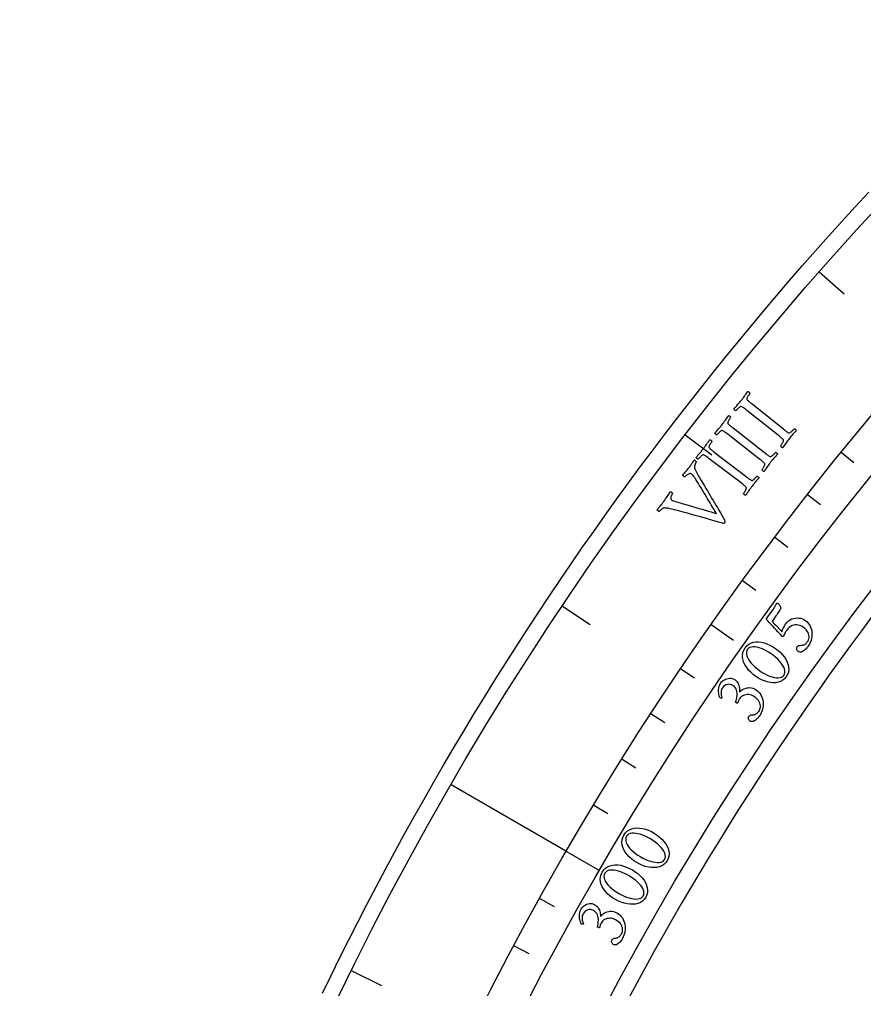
# Model space of a CAD drawing. Header units: millimetres. Extents: x -60 to 60, y -60 to 77.
# Drawn here: x -59.69 to -44.04, y 26.05 to 44.04 of the extents above; entities that cross this region are included whole.
import ezdxf

# ---------------------------------------------------------------- set-up
doc = ezdxf.new("R2010")
doc.units = ezdxf.units.MM
for name, color, linetype in [('CUT_INNER', 6, 'Continuous'), ('CUT_OUTER', 1, 'Continuous'), ('ENGRAVE', 7, 'Continuous'), ('ENGRAVE_FINE', 8, 'Continuous'), ('TEXT', 5, 'Continuous')]:
    doc.layers.add(name, color=color, linetype=linetype)

msp = doc.modelspace()

# ---------------------------------------------------------------- linework, layer by layer
at = {"layer": 'CUT_INNER'}
msp.add_lwpolyline([(-43.8946, 32.9738), (-44.0961, 32.7039), (-44.2959, 32.4327), (-44.4941, 32.1603), (-44.6906, 31.8867), (-44.8854, 31.6119), (-45.0785, 31.3359), (-45.27, 31.0587), (-45.4597, 30.7803), (-45.6477, 30.5008), (-45.834, 30.2201), (-46.0185, 29.9383), (-46.2014, 29.6554), (-46.3825, 29.3714), (-46.5618, 29.0862), (-46.7394, 28.8), (-46.9152, 28.5126), (-47.0893, 28.2242), (-47.2616, 27.9348), (-47.4321, 27.6443), (-47.6008, 27.3527), (-47.7678, 27.0601), (-47.9329, 26.7665), (-48.0962, 26.4719), (-48.2578, 26.1763), (-48.4175, 25.8797)], dxfattribs=at)
at = {"layer": 'CUT_OUTER'}
msp.add_lwpolyline([(-54.0809, 25.9856), (-53.9205, 26.317), (-53.758, 26.6473), (-53.5935, 26.9767), (-53.4269, 27.305), (-53.2584, 27.6323), (-53.0878, 27.9586), (-52.9153, 28.2838), (-52.7407, 28.608), (-52.5642, 28.931), (-52.3857, 29.253), (-52.2052, 29.5739), (-52.0228, 29.8937), (-51.8384, 30.2123), (-51.652, 30.5298), (-51.4637, 30.8462), (-51.2735, 31.1614), (-51.0813, 31.4754), (-50.8872, 31.7882), (-50.6912, 32.0999), (-50.4933, 32.4103), (-50.2935, 32.7195), (-50.0918, 33.0275), (-49.8882, 33.3342), (-49.6827, 33.6397), (-49.4754, 33.9439), (-49.2662, 34.2468), (-49.0551, 34.5485), (-48.8422, 34.8488), (-48.6274, 35.1479), (-48.4109, 35.4456), (-48.1925, 35.742), (-47.9722, 36.037), (-47.7502, 36.3307), (-47.5264, 36.623), (-47.3008, 36.9139), (-47.0734, 37.2034), (-46.8442, 37.4916), (-46.6133, 37.7783), (-46.3806, 38.0636), (-46.1462, 38.3475), (-45.91, 38.6299), (-45.6721, 38.9109), (-45.4325, 39.1904), (-45.1912, 39.4684), (-44.9482, 39.7449), (-44.7035, 40.02), (-44.4571, 40.2935), (-44.209, 40.5656), (-43.9593, 40.8361)], dxfattribs=at)
at = {"layer": 'ENGRAVE'}
for points in [[(-46.8765, 32.8233), (-46.4629, 32.5337)], [(-49.5588, 28.6128), (-51.6965, 29.847)], [(-49.5588, 28.6128), (-48.9467, 28.2594)]]:
    msp.add_lwpolyline(points, dxfattribs=at)
for radius in [59.694, 57.2256, 57.2256, 56.5187, 55.206]:
    msp.add_circle((0, 0), radius, dxfattribs=at)
at = {"layer": 'ENGRAVE_FINE'}
for points in [[(-44.8803, 39.359), (-44.4164, 38.9521)], [(-47.3584, 36.3394), (-46.8689, 35.9637)], [(-44.4726, 36.0132), (-44.2372, 35.8226)], [(-45.0944, 35.2316), (-44.8557, 35.0451)], [(-45.7024, 34.4392), (-45.4605, 34.2569)], [(-46.2965, 33.6364), (-46.0514, 33.4583)], [(-49.6337, 33.1642), (-49.1206, 32.8214)], [(-47.4422, 32.0001), (-47.191, 31.8307)], [(-47.9934, 31.1673), (-47.7394, 31.0023)], [(-48.5301, 30.3249), (-48.2732, 30.1644)], [(-49.0519, 29.4734), (-48.7922, 29.3173)], [(-50.0506, 27.7435), (-49.7857, 27.5967)], [(-50.5272, 26.8658), (-50.2597, 26.7236)], [(-53.5379, 26.402), (-52.9845, 26.129)]]:
    msp.add_lwpolyline(points, dxfattribs=at)
at = {"layer": 'TEXT'}
for points in [[(-46.3232, 36.9743), (-46.3071, 36.9947), (-46.2915, 37.015), (-46.2764, 37.0352), (-46.2617, 37.0554), (-46.247, 37.0758), (-46.2319, 37.0965), (-46.2163, 37.1176), (-46.2003, 37.139), (-46.1951, 37.1388), (-46.1895, 37.1369), (-46.1834, 37.1334), (-46.177, 37.1283), (-46.171, 37.1226), (-46.1665, 37.1173), (-46.1633, 37.1124), (-46.1615, 37.1078), (-46.1655, 37.1027), (-46.1706, 37.0955), (-46.1769, 37.0864), (-46.1843, 37.0753), (-46.192, 37.0633), (-46.1991, 37.0515), (-46.2057, 37.0397), (-46.2118, 37.0282), (-46.2165, 37.0175), (-46.219, 37.0086), (-46.2193, 37.0013), (-46.2173, 36.9957), (-46.2114, 36.9879), (-46.2041, 36.9796), (-46.1953, 36.971), (-46.1852, 36.9619), (-46.1741, 36.9525), (-46.1624, 36.9428), (-46.1501, 36.9328), (-46.1372, 36.9224), (-46.1351, 36.9207), (-46.1331, 36.919), (-46.131, 36.9174), (-46.1289, 36.9157), (-46.1268, 36.914), (-46.1247, 36.9124), (-46.1226, 36.9107), (-46.1206, 36.909), (-45.5421, 36.4461), (-45.54, 36.4444), (-45.5379, 36.4428), (-45.5358, 36.4411), (-45.5338, 36.4394), (-45.5317, 36.4378), (-45.5296, 36.4361), (-45.5275, 36.4344), (-45.5254, 36.4328), (-45.5125, 36.4225), (-45.5002, 36.4128), (-45.4883, 36.4037), (-45.477, 36.3952), (-45.4663, 36.3875), (-45.4562, 36.381), (-45.4467, 36.3758), (-45.4378, 36.3717), (-45.4325, 36.3714), (-45.4257, 36.3733), (-45.4174, 36.3775), (-45.4076, 36.3838), (-45.3972, 36.3916), (-45.3869, 36.4), (-45.3768, 36.4092), (-45.3668, 36.4191), (-45.3577, 36.4285), (-45.3503, 36.4364), (-45.3445, 36.4428), (-45.3404, 36.4477), (-45.3356, 36.4469), (-45.3301, 36.4449), (-45.3239, 36.4415), (-45.3171, 36.437), (-45.3107, 36.4318), (-45.306, 36.4266), (-45.303, 36.4216), (-45.3016, 36.4165), (-45.3193, 36.3972), (-45.3367, 36.3782), (-45.3536, 36.3595), (-45.37, 36.3412), (-45.3862, 36.3228), (-45.4023, 36.304), (-45.4184, 36.2847), (-45.4344, 36.2649), (-45.4498, 36.2454), (-45.465, 36.2255), (-45.4801, 36.2052), (-45.4951, 36.1845), (-45.51, 36.1635), (-45.525, 36.1422), (-45.54, 36.1207), (-45.555, 36.099), (-45.5602, 36.0992), (-45.5659, 36.1011), (-45.5719, 36.1045), (-45.5784, 36.1096), (-45.5844, 36.1152), (-45.589, 36.1205), (-45.5922, 36.1254), (-45.594, 36.1299), (-45.5902, 36.135), (-45.5852, 36.1421), (-45.5791, 36.1511), (-45.572, 36.162), (-45.5645, 36.174), (-45.5577, 36.186), (-45.5516, 36.1981), (-45.5461, 36.2103), (-45.5419, 36.2215), (-45.5397, 36.2304), (-45.5396, 36.2372), (-45.5415, 36.2417), (-45.5485, 36.2513), (-45.5572, 36.2613), (-45.5676, 36.2716), (-45.5796, 36.2823), (-45.5929, 36.2933), (-45.6067, 36.3046), (-45.6211, 36.3163), (-45.6361, 36.3283), (-46.2158, 36.7898), (-46.2309, 36.8017), (-46.2456, 36.8133), (-46.26, 36.8243), (-46.274, 36.835), (-46.2874, 36.8446), (-46.3001, 36.8526), (-46.3119, 36.8589), (-46.3228, 36.8635), (-46.3283, 36.8647), (-46.335, 36.8632), (-46.3432, 36.8588), (-46.3527, 36.8516), (-46.3629, 36.8428), (-46.373, 36.8336), (-46.3831, 36.8238), (-46.3931, 36.8136), (-46.4023, 36.804), (-46.4098, 36.7958), (-46.4156, 36.7893), (-46.4198, 36.7843), (-46.4246, 36.785), (-46.4301, 36.787), (-46.4363, 36.7902), (-46.4432, 36.7948), (-46.4496, 36.7999), (-46.4544, 36.805), (-46.4574, 36.8101), (-46.4588, 36.8152), (-46.4414, 36.8357), (-46.4239, 36.8559), (-46.4066, 36.8759), (-46.3892, 36.8956), (-46.3721, 36.9153), (-46.3554, 36.9349), (-46.3391, 36.9546), (-46.3232, 36.9743)], [(-46.6761, 36.5277), (-46.6603, 36.5482), (-46.6449, 36.5687), (-46.6299, 36.5891), (-46.6154, 36.6094), (-46.601, 36.6299), (-46.586, 36.6508), (-46.5707, 36.672), (-46.5549, 36.6936), (-46.5496, 36.6934), (-46.544, 36.6916), (-46.5379, 36.6882), (-46.5314, 36.6831), (-46.5254, 36.6775), (-46.5208, 36.6722), (-46.5176, 36.6673), (-46.5158, 36.6628), (-46.5197, 36.6576), (-46.5248, 36.6504), (-46.5309, 36.6412), (-46.5382, 36.63), (-46.5458, 36.618), (-46.5528, 36.606), (-46.5594, 36.5943), (-46.5653, 36.5826), (-46.5699, 36.572), (-46.5723, 36.563), (-46.5725, 36.5557), (-46.5705, 36.5501), (-46.5645, 36.5423), (-46.5571, 36.5342), (-46.5483, 36.5256), (-46.5381, 36.5167), (-46.5269, 36.5074), (-46.5151, 36.4978), (-46.5027, 36.4878), (-46.4897, 36.4776), (-46.4876, 36.4759), (-46.4855, 36.4743), (-46.4834, 36.4726), (-46.4813, 36.471), (-46.4792, 36.4693), (-46.4771, 36.4677), (-46.475, 36.466), (-46.4729, 36.4644), (-45.89, 36.007), (-45.8879, 36.0054), (-45.8858, 36.0037), (-45.8837, 36.0021), (-45.8816, 36.0005), (-45.8795, 35.9988), (-45.8774, 35.9972), (-45.8753, 35.9955), (-45.8732, 35.9939), (-45.8602, 35.9837), (-45.8478, 35.9742), (-45.8358, 35.9652), (-45.8245, 35.9567), (-45.8137, 35.9492), (-45.8035, 35.9428), (-45.7939, 35.9376), (-45.785, 35.9336), (-45.7797, 35.9334), (-45.7729, 35.9354), (-45.7647, 35.9396), (-45.7549, 35.946), (-45.7446, 35.9539), (-45.7344, 35.9625), (-45.7244, 35.9717), (-45.7145, 35.9817), (-45.7055, 35.9912), (-45.6981, 35.9992), (-45.6924, 36.0057), (-45.6883, 36.0106), (-45.6835, 36.0098), (-45.678, 36.0078), (-45.6718, 36.0046), (-45.6649, 36), (-45.6585, 35.9949), (-45.6538, 35.9898), (-45.6507, 35.9848), (-45.6492, 35.9798), (-45.6668, 35.9603), (-45.684, 35.9411), (-45.7007, 35.9223), (-45.7169, 35.9038), (-45.733, 35.8853), (-45.7489, 35.8663), (-45.7648, 35.8468), (-45.7806, 35.8269), (-45.7958, 35.8072), (-45.8108, 35.7871), (-45.8258, 35.7667), (-45.8405, 35.7459), (-45.8552, 35.7247), (-45.87, 35.7033), (-45.8848, 35.6817), (-45.8996, 35.6598), (-45.9048, 35.66), (-45.9105, 35.6618), (-45.9166, 35.6652), (-45.9231, 35.6702), (-45.9291, 35.6758), (-45.9338, 35.681), (-45.937, 35.6859), (-45.9389, 35.6903), (-45.9351, 35.6955), (-45.9302, 35.7026), (-45.9242, 35.7117), (-45.9172, 35.7227), (-45.9098, 35.7347), (-45.9032, 35.7468), (-45.8971, 35.759), (-45.8917, 35.7712), (-45.8876, 35.7824), (-45.8856, 35.7914), (-45.8855, 35.7981), (-45.8875, 35.8027), (-45.8946, 35.8122), (-45.9033, 35.8221), (-45.9138, 35.8323), (-45.926, 35.8428), (-45.9393, 35.8537), (-45.9533, 35.865), (-45.9678, 35.8765), (-45.9829, 35.8884), (-46.567, 36.3442), (-46.5822, 36.356), (-46.597, 36.3674), (-46.6115, 36.3784), (-46.6256, 36.3889), (-46.6392, 36.3984), (-46.6519, 36.4062), (-46.6637, 36.4124), (-46.6747, 36.4169), (-46.6802, 36.4181), (-46.6869, 36.4165), (-46.6951, 36.412), (-46.7045, 36.4048), (-46.7146, 36.3959), (-46.7246, 36.3865), (-46.7346, 36.3767), (-46.7445, 36.3664), (-46.7536, 36.3566), (-46.761, 36.3484), (-46.7668, 36.3418), (-46.771, 36.3367), (-46.7758, 36.3374), (-46.7813, 36.3394), (-46.7875, 36.3426), (-46.7945, 36.347), (-46.8009, 36.3521), (-46.8057, 36.3572), (-46.8088, 36.3622), (-46.8102, 36.3673), (-46.793, 36.3879), (-46.7758, 36.4083), (-46.7586, 36.4285), (-46.7415, 36.4484), (-46.7245, 36.4682), (-46.708, 36.488), (-46.6919, 36.5078), (-46.6761, 36.5277)], [(-47.0248, 36.0777), (-47.0091, 36.0984), (-46.9939, 36.119), (-46.9792, 36.1396), (-46.9649, 36.16), (-46.9506, 36.1807), (-46.9359, 36.2017), (-46.9207, 36.223), (-46.9051, 36.2448), (-46.8999, 36.2447), (-46.8942, 36.2429), (-46.8881, 36.2395), (-46.8816, 36.2346), (-46.8755, 36.229), (-46.8709, 36.2237), (-46.8676, 36.2189), (-46.8658, 36.2144), (-46.8696, 36.2091), (-46.8746, 36.2018), (-46.8807, 36.1926), (-46.8879, 36.1814), (-46.8953, 36.1693), (-46.9023, 36.1573), (-46.9087, 36.1454), (-46.9145, 36.1337), (-46.919, 36.123), (-46.9213, 36.114), (-46.9214, 36.1067), (-46.9194, 36.1012), (-46.9133, 36.0934), (-46.9058, 36.0853), (-46.8969, 36.0769), (-46.8866, 36.068), (-46.8753, 36.0588), (-46.8634, 36.0493), (-46.851, 36.0395), (-46.8379, 36.0294), (-46.8358, 36.0278), (-46.8337, 36.0261), (-46.8315, 36.0245), (-46.8294, 36.0229), (-46.8273, 36.0213), (-46.8252, 36.0196), (-46.8231, 36.018), (-46.821, 36.0164), (-46.2337, 35.5646), (-46.2316, 35.563), (-46.2295, 35.5614), (-46.2274, 35.5598), (-46.2253, 35.5581), (-46.2232, 35.5565), (-46.221, 35.5549), (-46.2189, 35.5533), (-46.2168, 35.5516), (-46.2037, 35.5416), (-46.1912, 35.5322), (-46.1791, 35.5233), (-46.1677, 35.515), (-46.1568, 35.5075), (-46.1466, 35.5012), (-46.137, 35.4962), (-46.128, 35.4923), (-46.1227, 35.4921), (-46.1159, 35.4941), (-46.1077, 35.4984), (-46.0981, 35.5049), (-46.0878, 35.5129), (-46.0777, 35.5216), (-46.0677, 35.5309), (-46.0579, 35.541), (-46.049, 35.5506), (-46.0418, 35.5586), (-46.0361, 35.5652), (-46.0321, 35.5701), (-46.0273, 35.5694), (-46.0218, 35.5675), (-46.0155, 35.5643), (-46.0086, 35.5598), (-46.0021, 35.5547), (-45.9973, 35.5497), (-45.9942, 35.5447), (-45.9927, 35.5397), (-46.0101, 35.52), (-46.027, 35.5007), (-46.0436, 35.4817), (-46.0597, 35.4631), (-46.0755, 35.4444), (-46.0913, 35.4253), (-46.107, 35.4056), (-46.1226, 35.3855), (-46.1376, 35.3657), (-46.1524, 35.3455), (-46.1671, 35.3249), (-46.1817, 35.304), (-46.1962, 35.2827), (-46.2108, 35.2612), (-46.2254, 35.2394), (-46.24, 35.2173), (-46.2452, 35.2175), (-46.2509, 35.2192), (-46.257, 35.2226), (-46.2635, 35.2275), (-46.2696, 35.233), (-46.2743, 35.2382), (-46.2777, 35.243), (-46.2796, 35.2475), (-46.2758, 35.2527), (-46.271, 35.2598), (-46.2651, 35.269), (-46.2581, 35.28), (-46.2509, 35.2921), (-46.2444, 35.3043), (-46.2384, 35.3165), (-46.2332, 35.3288), (-46.2292, 35.3401), (-46.2272, 35.349), (-46.2272, 35.3558), (-46.2292, 35.3603), (-46.2364, 35.3698), (-46.2453, 35.3796), (-46.2558, 35.3897), (-46.2681, 35.4001), (-46.2816, 35.4109), (-46.2956, 35.422), (-46.3102, 35.4334), (-46.3254, 35.4451), (-46.9139, 35.8953), (-46.9292, 35.907), (-46.9442, 35.9182), (-46.9588, 35.929), (-46.973, 35.9394), (-46.9866, 35.9488), (-46.9993, 35.9565), (-47.0113, 35.9625), (-47.0223, 35.967), (-47.0278, 35.9681), (-47.0345, 35.9664), (-47.0426, 35.9619), (-47.052, 35.9545), (-47.062, 35.9455), (-47.0719, 35.9361), (-47.0818, 35.9262), (-47.0917, 35.9158), (-47.1006, 35.9059), (-47.108, 35.8976), (-47.1137, 35.891), (-47.1178, 35.8859), (-47.1226, 35.8865), (-47.1281, 35.8884), (-47.1344, 35.8915), (-47.1414, 35.8959), (-47.1479, 35.901), (-47.1527, 35.906), (-47.1559, 35.911), (-47.1574, 35.916), (-47.1403, 35.9368), (-47.1233, 35.9574), (-47.1063, 35.9778), (-47.0893, 35.9978), (-47.0726, 36.0178), (-47.0563, 36.0377), (-47.0403, 36.0577), (-47.0248, 36.0777)], [(-47.7561, 35.104), (-47.7393, 35.1272), (-47.723, 35.1501), (-47.7072, 35.1729), (-47.692, 35.1955), (-47.677, 35.2179), (-47.6621, 35.2401), (-47.6472, 35.262), (-47.6324, 35.2836), (-47.6279, 35.2822), (-47.6225, 35.2794), (-47.6161, 35.2751), (-47.6086, 35.2694), (-47.6018, 35.2634), (-47.5972, 35.2584), (-47.5947, 35.2543), (-47.5945, 35.2511), (-47.5971, 35.2471), (-47.6007, 35.2409), (-47.6053, 35.2324), (-47.6108, 35.2217), (-47.6163, 35.2098), (-47.6209, 35.1976), (-47.6246, 35.1851), (-47.6273, 35.1724), (-47.6281, 35.1603), (-47.6258, 35.1495), (-47.6204, 35.14), (-47.6119, 35.132), (-47.5962, 35.1229), (-47.5721, 35.1126), (-47.5395, 35.1011), (-47.4984, 35.0883), (-47.4767, 35.082), (-47.4517, 35.0748), (-47.4235, 35.0666), (-47.3919, 35.0575), (-47.3578, 35.0477), (-47.322, 35.0373), (-47.2846, 35.0264), (-47.2455, 35.0149), (-47.2055, 35.0031), (-47.1655, 34.9914), (-47.1255, 34.9798), (-47.0854, 34.9683), (-47.046, 34.957), (-47.0084, 34.946), (-46.9724, 34.9355), (-46.938, 34.9253), (-46.906, 34.9157), (-46.8771, 34.9071), (-46.8512, 34.8993), (-46.8284, 34.8924), (-46.8096, 34.8868), (-46.7956, 34.8826), (-46.7864, 34.88), (-46.782, 34.8789), (-46.7852, 34.8847), (-46.7912, 34.8951), (-46.8001, 34.9102), (-46.8117, 34.9298), (-46.8256, 34.9531), (-46.8414, 34.9794), (-46.8591, 35.0086), (-46.8785, 35.0407), (-46.8994, 35.0751), (-46.9214, 35.1113), (-46.9443, 35.1493), (-46.9683, 35.1891), (-46.9929, 35.2299), (-47.0177, 35.271), (-47.0426, 35.3124), (-47.0677, 35.3541), (-47.0926, 35.3954), (-47.1167, 35.4354), (-47.14, 35.4742), (-47.1626, 35.5118), (-47.1712, 35.5258), (-47.1804, 35.5398), (-47.1903, 35.5537), (-47.2007, 35.5675), (-47.2113, 35.5804), (-47.2215, 35.5916), (-47.2313, 35.6011), (-47.2407, 35.6089), (-47.2523, 35.6157), (-47.2642, 35.619), (-47.2766, 35.6188), (-47.2894, 35.6151), (-47.3021, 35.6092), (-47.3141, 35.6022), (-47.3256, 35.5942), (-47.3364, 35.5852), (-47.346, 35.5763), (-47.3538, 35.5687), (-47.3598, 35.5624), (-47.3639, 35.5574), (-47.3681, 35.5566), (-47.3734, 35.5578), (-47.3798, 35.5609), (-47.3874, 35.5661), (-47.3946, 35.5721), (-47.4, 35.5778), (-47.4035, 35.5832), (-47.4051, 35.5884), (-47.39, 35.607), (-47.3751, 35.625), (-47.3606, 35.6424), (-47.3463, 35.6591), (-47.3322, 35.676), (-47.3179, 35.6935), (-47.3035, 35.7118), (-47.2889, 35.7309), (-47.2771, 35.7466), (-47.2667, 35.7606), (-47.2576, 35.7731), (-47.2499, 35.7839), (-47.243, 35.7938), (-47.2363, 35.8037), (-47.2297, 35.8136), (-47.2232, 35.8235), (-47.2164, 35.8339), (-47.2088, 35.8454), (-47.2004, 35.8579), (-47.1912, 35.8716), (-47.1868, 35.87), (-47.1813, 35.8669), (-47.1749, 35.8622), (-47.1675, 35.8558), (-47.1606, 35.8493), (-47.1561, 35.8443), (-47.1538, 35.8407), (-47.1537, 35.8386), (-47.1576, 35.8326), (-47.1627, 35.8231), (-47.1691, 35.8102), (-47.1766, 35.7938), (-47.1833, 35.7758), (-47.1871, 35.758), (-47.1879, 35.7403), (-47.1858, 35.7229), (-47.1821, 35.7092), (-47.1756, 35.6918), (-47.1662, 35.6706), (-47.1539, 35.6458), (-47.1401, 35.6195), (-47.1263, 35.5942), (-47.1124, 35.5699), (-47.0985, 35.5466), (-47.0663, 35.4926), (-47.0353, 35.4408), (-47.0056, 35.3914), (-46.9773, 35.3443), (-46.9499, 35.2987), (-46.9231, 35.2538), (-46.8968, 35.2097), (-46.8711, 35.1663), (-46.8453, 35.1229), (-46.8191, 35.0786), (-46.7923, 35.0337), (-46.7649, 34.9879), (-46.7366, 34.9404), (-46.707, 34.8903), (-46.6759, 34.8376), (-46.6435, 34.7822), (-46.6354, 34.7671), (-46.6296, 34.7534), (-46.6261, 34.7409), (-46.625, 34.7298), (-46.6257, 34.7198), (-46.6277, 34.7106), (-46.631, 34.7023), (-46.6356, 34.6948), (-46.6377, 34.6932), (-46.6408, 34.6926), (-46.6449, 34.6931), (-46.6501, 34.6946), (-46.6555, 34.6964), (-46.6602, 34.6977), (-46.6644, 34.6986), (-46.6679, 34.699), (-46.746, 34.7213), (-46.8215, 34.7428), (-46.8944, 34.7636), (-46.9647, 34.7835), (-47.0339, 34.8032), (-47.1038, 34.8229), (-47.1743, 34.8427), (-47.2454, 34.8626), (-47.3187, 34.8829), (-47.3959, 34.9039), (-47.477, 34.9256), (-47.562, 34.948), (-47.5881, 34.955), (-47.6129, 34.9612), (-47.6367, 34.9668), (-47.6593, 34.9716), (-47.6812, 34.9756), (-47.7027, 34.9786), (-47.7238, 34.9806), (-47.7445, 34.9816), (-47.7531, 34.9813), (-47.7623, 34.9791), (-47.772, 34.9751), (-47.7823, 34.9692), (-47.7925, 34.9622), (-47.802, 34.9549), (-47.811, 34.9473), (-47.8194, 34.9395), (-47.8269, 34.9319), (-47.8331, 34.9252), (-47.8381, 34.9195), (-47.8419, 34.9147), (-47.8436, 34.9149), (-47.8475, 34.9171), (-47.8538, 34.9212), (-47.8623, 34.9273), (-47.8708, 34.9337), (-47.877, 34.9386), (-47.8807, 34.942), (-47.8821, 34.944), (-47.864, 34.9671), (-47.8474, 34.9881), (-47.8322, 35.0069), (-47.8184, 35.0235), (-47.8047, 35.0402), (-47.7898, 35.0592), (-47.7736, 35.0805), (-47.7561, 35.104)], [(-45.5022, 32.8277), (-45.476, 32.8599), (-45.4477, 32.8867), (-45.4174, 32.908), (-45.3851, 32.9239), (-45.3519, 32.9348), (-45.3186, 32.9415), (-45.2853, 32.9439), (-45.2521, 32.942), (-45.2198, 32.9362), (-45.1896, 32.9268), (-45.1615, 32.9139), (-45.1353, 32.8973), (-45.1073, 32.8744), (-45.083, 32.8494), (-45.0625, 32.8221), (-45.0457, 32.7927), (-45.0325, 32.7618), (-45.0226, 32.7302), (-45.0159, 32.6977), (-45.0126, 32.6645), (-45.0124, 32.6311), (-45.015, 32.5978), (-45.0206, 32.5647), (-45.0292, 32.5318), (-45.0404, 32.4997), (-45.054, 32.4689), (-45.0701, 32.4394), (-45.0887, 32.4113), (-45.0978, 32.3995), (-45.1087, 32.3869), (-45.1215, 32.3734), (-45.1361, 32.3592), (-45.1518, 32.3452), (-45.168, 32.3328), (-45.1845, 32.3219), (-45.2014, 32.3125), (-45.2057, 32.3115), (-45.2117, 32.3108), (-45.2193, 32.3104), (-45.2285, 32.3102), (-45.2382, 32.3108), (-45.2472, 32.3127), (-45.2555, 32.3159), (-45.2631, 32.3204), (-45.2745, 32.3299), (-45.2833, 32.3405), (-45.2896, 32.3521), (-45.2933, 32.3646), (-45.2946, 32.3773), (-45.2936, 32.3891), (-45.2902, 32.4), (-45.2845, 32.4101), (-45.2752, 32.4206), (-45.2644, 32.4282), (-45.2523, 32.4329), (-45.2387, 32.4345), (-45.2247, 32.435), (-45.2111, 32.4359), (-45.198, 32.4372), (-45.1854, 32.439), (-45.1713, 32.4422), (-45.1579, 32.4472), (-45.1452, 32.4539), (-45.1331, 32.4623), (-45.1219, 32.4718), (-45.1115, 32.4819), (-45.102, 32.4925), (-45.0934, 32.5036), (-45.0832, 32.52), (-45.0752, 32.538), (-45.0692, 32.5576), (-45.0654, 32.579), (-45.0646, 32.6015), (-45.0674, 32.6248), (-45.0741, 32.6489), (-45.0845, 32.6738), (-45.0994, 32.699), (-45.1197, 32.724), (-45.1453, 32.7487), (-45.1761, 32.7732), (-45.1958, 32.7856), (-45.2174, 32.796), (-45.2412, 32.8044), (-45.2669, 32.8106), (-45.294, 32.814), (-45.3216, 32.8134), (-45.3498, 32.8089), (-45.3784, 32.8006), (-45.4068, 32.7873), (-45.4341, 32.768), (-45.4604, 32.7427), (-45.4857, 32.7113), (-45.4929, 32.7006), (-45.5006, 32.6877), (-45.5088, 32.6727), (-45.5176, 32.6555), (-45.5256, 32.6383), (-45.5318, 32.6232), (-45.5362, 32.6102), (-45.5387, 32.5993), (-45.5403, 32.5978), (-45.5425, 32.5968), (-45.5454, 32.5964), (-45.5489, 32.5966), (-45.5526, 32.5972), (-45.5561, 32.5983), (-45.5594, 32.5998), (-45.5625, 32.6017), (-45.5908, 32.6321), (-45.6192, 32.6624), (-45.6475, 32.6928), (-45.6758, 32.7232), (-45.7037, 32.753), (-45.7305, 32.7819), (-45.7564, 32.8097), (-45.7814, 32.8365), (-45.8047, 32.8614), (-45.8259, 32.8839), (-45.845, 32.9037), (-45.8619, 32.921), (-45.7358, 33.0959), (-45.7271, 33.1083), (-45.7186, 33.1209), (-45.7103, 33.134), (-45.7022, 33.1474), (-45.6946, 33.1605), (-45.6878, 33.1726), (-45.6819, 33.1837), (-45.6768, 33.1937), (-45.6727, 33.2021), (-45.6698, 33.2081), (-45.668, 33.2117), (-45.6675, 33.2129), (-45.6636, 33.2146), (-45.6601, 33.2161), (-45.6569, 33.2175), (-45.654, 33.2188), (-45.6513, 33.2197), (-45.6487, 33.2198), (-45.6462, 33.2192), (-45.6437, 33.2178), (-45.6414, 33.2158), (-45.6381, 33.2121), (-45.6337, 33.2069), (-45.6282, 33.2001), (-45.6223, 33.1922), (-45.6163, 33.1835), (-45.6102, 33.1741), (-45.6041, 33.164), (-45.5984, 33.1536), (-45.5936, 33.1432), (-45.5897, 33.1329), (-45.5866, 33.1227), (-45.5946, 33.1091), (-45.6035, 33.0943), (-45.6133, 33.0783), (-45.624, 33.0611), (-45.6357, 33.0426), (-45.6489, 33.0229), (-45.6634, 33.0018), (-45.6794, 32.9794), (-45.751, 32.88), (-45.7283, 32.8555), (-45.7054, 32.8309), (-45.6821, 32.8062), (-45.6586, 32.7815), (-45.6353, 32.7569), (-45.6127, 32.7327), (-45.5909, 32.709), (-45.5698, 32.6856), (-45.565, 32.702), (-45.5586, 32.7199), (-45.5504, 32.7395), (-45.5404, 32.7607), (-45.5299, 32.7814), (-45.52, 32.7995), (-45.5108, 32.8149), (-45.5022, 32.8277)], [(-46.2521, 32.3861), (-46.2203, 32.4244), (-46.1843, 32.4549), (-46.1441, 32.4775), (-46.0997, 32.4922), (-46.0523, 32.4996), (-46.0031, 32.5004), (-45.952, 32.4946), (-45.8992, 32.4822), (-45.8457, 32.464), (-45.7929, 32.4405), (-45.7406, 32.4119), (-45.689, 32.3781), (-45.64, 32.3405), (-45.5958, 32.3006), (-45.5562, 32.2584), (-45.5213, 32.2139), (-45.4921, 32.1681), (-45.4695, 32.1218), (-45.4535, 32.0752), (-45.444, 32.0282), (-45.4422, 31.9818), (-45.4492, 31.937), (-45.4648, 31.8937), (-45.4892, 31.8519), (-45.5194, 31.8157), (-45.5543, 31.7868), (-45.5939, 31.7652), (-45.6382, 31.7509), (-45.6858, 31.7434), (-45.7353, 31.7422), (-45.7867, 31.7474), (-45.84, 31.7589), (-45.8939, 31.7761), (-45.9472, 31.7987), (-45.9999, 31.8265), (-46.052, 31.8597), (-46.1014, 31.8967), (-46.1461, 31.9361), (-46.1861, 31.9779), (-46.2213, 32.0222), (-46.2508, 32.0679), (-46.2735, 32.1142), (-46.2894, 32.161), (-46.2984, 32.2084), (-46.2997, 32.2553), (-46.2924, 32.3005), (-46.2766, 32.3441), (-46.2521, 32.3861)], [(-46.2041, 32.3616), (-46.2183, 32.3354), (-46.2255, 32.3069), (-46.2257, 32.2762), (-46.219, 32.2434), (-46.2062, 32.2091), (-46.1881, 32.1742), (-46.1646, 32.1387), (-46.1358, 32.1026), (-46.1024, 32.0666), (-46.0652, 32.0317), (-46.0241, 31.9977), (-45.9792, 31.9647), (-45.9331, 31.9344), (-45.8872, 31.9079), (-45.8415, 31.8852), (-45.7961, 31.8662), (-45.7521, 31.8513), (-45.7107, 31.8408), (-45.672, 31.8347), (-45.636, 31.833), (-45.6038, 31.8362), (-45.5764, 31.8447), (-45.5539, 31.8585), (-45.5362, 31.8776), (-45.5214, 31.9051), (-45.514, 31.9345), (-45.5141, 31.9658), (-45.5216, 31.9989), (-45.5357, 32.0334), (-45.5552, 32.0684), (-45.5801, 32.104), (-45.6106, 32.1402), (-45.6453, 32.1761), (-45.6833, 32.2111), (-45.7244, 32.2451), (-45.7688, 32.278), (-45.8151, 32.3089), (-45.8606, 32.3357), (-45.9055, 32.3585), (-45.9497, 32.3773), (-45.9923, 32.3918), (-46.0325, 32.4018), (-46.0702, 32.4073), (-46.1053, 32.4083), (-46.137, 32.4044), (-46.164, 32.3954), (-46.1864, 32.3811), (-46.2041, 32.3616)], [(-46.6982, 31.7421), (-46.6863, 31.7572), (-46.6716, 31.7715), (-46.6542, 31.7852), (-46.6341, 31.7981), (-46.612, 31.8092), (-46.5887, 31.8176), (-46.5643, 31.8233), (-46.5387, 31.8262), (-46.5127, 31.8255), (-46.4872, 31.8202), (-46.4621, 31.8103), (-46.4374, 31.7959), (-46.4197, 31.782), (-46.4043, 31.7662), (-46.3914, 31.7486), (-46.3808, 31.7291), (-46.3723, 31.7086), (-46.3655, 31.688), (-46.3604, 31.6671), (-46.3569, 31.646), (-46.3547, 31.6256), (-46.3532, 31.6068), (-46.3525, 31.5895), (-46.3525, 31.5737), (-46.337, 31.5887), (-46.3187, 31.6028), (-46.2978, 31.616), (-46.2741, 31.6282), (-46.2484, 31.6384), (-46.2216, 31.6456), (-46.1935, 31.6498), (-46.1642, 31.6511), (-46.1344, 31.6484), (-46.1047, 31.6407), (-46.0752, 31.628), (-46.0458, 31.6103), (-46.0171, 31.5883), (-45.9922, 31.5639), (-45.9709, 31.5372), (-45.9533, 31.5083), (-45.9392, 31.4778), (-45.9284, 31.4464), (-45.9208, 31.4142), (-45.9166, 31.3811), (-45.9154, 31.3477), (-45.9171, 31.3143), (-45.9218, 31.2811), (-45.9294, 31.248), (-45.9397, 31.2156), (-45.9525, 31.1844), (-45.9677, 31.1545), (-45.9855, 31.1258), (-45.9942, 31.1138), (-46.0048, 31.1008), (-46.0172, 31.0871), (-46.0314, 31.0724), (-46.0467, 31.058), (-46.0625, 31.0451), (-46.0787, 31.0338), (-46.0953, 31.0239), (-46.0996, 31.0228), (-46.1056, 31.0219), (-46.1132, 31.0213), (-46.1224, 31.0208), (-46.1321, 31.0211), (-46.1411, 31.0228), (-46.1495, 31.0257), (-46.1572, 31.03), (-46.1689, 31.0392), (-46.178, 31.0495), (-46.1846, 31.0609), (-46.1887, 31.0734), (-46.1904, 31.0861), (-46.1897, 31.0979), (-46.1866, 31.1089), (-46.1812, 31.1191), (-46.1722, 31.1299), (-46.1616, 31.1378), (-46.1496, 31.1428), (-46.1361, 31.1448), (-46.1221, 31.1457), (-46.1086, 31.1469), (-46.0955, 31.1487), (-46.083, 31.1508), (-46.069, 31.1544), (-46.0557, 31.1597), (-46.0432, 31.1668), (-46.0314, 31.1755), (-46.0204, 31.1854), (-46.0103, 31.1958), (-46.0011, 31.2066), (-45.9928, 31.218), (-45.9831, 31.2346), (-45.9755, 31.2529), (-45.9702, 31.2727), (-45.967, 31.2941), (-45.9667, 31.3166), (-45.9703, 31.3399), (-45.9776, 31.3638), (-45.9887, 31.3884), (-46.0043, 31.4132), (-46.0253, 31.4375), (-46.0515, 31.4615), (-46.0831, 31.4851), (-46.1078, 31.4999), (-46.1329, 31.511), (-46.1584, 31.5184), (-46.1844, 31.5219), (-46.2101, 31.5222), (-46.2351, 31.5195), (-46.2592, 31.5139), (-46.2826, 31.5054), (-46.3043, 31.4941), (-46.3237, 31.4805), (-46.3406, 31.4645), (-46.3551, 31.446), (-46.3615, 31.4359), (-46.3671, 31.4251), (-46.3719, 31.4138), (-46.3761, 31.4019), (-46.3798, 31.3904), (-46.3831, 31.3803), (-46.3861, 31.3718), (-46.3888, 31.3647), (-46.3961, 31.3649), (-46.4032, 31.3664), (-46.4102, 31.3691), (-46.4171, 31.373), (-46.4209, 31.3759), (-46.424, 31.3786), (-46.4262, 31.3813), (-46.4277, 31.3838), (-46.4178, 31.4117), (-46.4098, 31.4399), (-46.4035, 31.4685), (-46.399, 31.4973), (-46.3969, 31.5259), (-46.3978, 31.5534), (-46.4018, 31.58), (-46.4087, 31.6056), (-46.4193, 31.6298), (-46.4342, 31.652), (-46.4534, 31.6724), (-46.4769, 31.6909), (-46.5012, 31.7044), (-46.5263, 31.7124), (-46.5523, 31.7148), (-46.5791, 31.7117), (-46.6052, 31.7034), (-46.6289, 31.69), (-46.6501, 31.6715), (-46.669, 31.648), (-46.6804, 31.6287), (-46.6889, 31.6091), (-46.6942, 31.5892), (-46.6965, 31.5691), (-46.6966, 31.5495), (-46.6956, 31.5313), (-46.6935, 31.5145), (-46.6902, 31.499), (-46.6868, 31.4855), (-46.6842, 31.4745), (-46.6825, 31.466), (-46.6817, 31.46), (-46.6839, 31.4579), (-46.6872, 31.4565), (-46.6915, 31.4558), (-46.697, 31.4559), (-46.7027, 31.4566), (-46.7081, 31.4579), (-46.713, 31.4599), (-46.7175, 31.4625), (-46.7248, 31.4819), (-46.731, 31.5024), (-46.736, 31.5242), (-46.74, 31.5471), (-46.7424, 31.5707), (-46.7429, 31.5949), (-46.7416, 31.6195), (-46.7384, 31.6445), (-46.7328, 31.6695), (-46.7242, 31.6941), (-46.7127, 31.7183), (-46.6982, 31.7421)], [(-48.4954, 28.919), (-48.4665, 28.9596), (-48.4329, 28.9926), (-48.3944, 29.0181), (-48.3512, 29.0359), (-48.3045, 29.0468), (-48.2554, 29.0512), (-48.2041, 29.0492), (-48.1505, 29.0407), (-48.0958, 29.0264), (-48.0414, 29.0069), (-47.9872, 28.9821), (-47.9333, 28.9522), (-47.8817, 28.9183), (-47.8346, 28.8818), (-47.792, 28.8426), (-47.754, 28.8007), (-47.7215, 28.7571), (-47.6956, 28.7126), (-47.6762, 28.6673), (-47.6633, 28.6212), (-47.6582, 28.575), (-47.6618, 28.5298), (-47.6743, 28.4854), (-47.6955, 28.442), (-47.723, 28.4037), (-47.7557, 28.3724), (-47.7936, 28.3479), (-47.8367, 28.3304), (-47.8836, 28.3195), (-47.9329, 28.3147), (-47.9846, 28.316), (-48.0385, 28.3236), (-48.0936, 28.3369), (-48.1484, 28.3555), (-48.203, 28.3794), (-48.2574, 28.4086), (-48.3094, 28.4419), (-48.3568, 28.478), (-48.3997, 28.5168), (-48.4381, 28.5583), (-48.4709, 28.6018), (-48.4969, 28.6463), (-48.5161, 28.6919), (-48.5286, 28.7385), (-48.5334, 28.7851), (-48.5294, 28.8307), (-48.5168, 28.8754), (-48.4954, 28.919)], [(-48.4458, 28.8981), (-48.458, 28.8709), (-48.4631, 28.842), (-48.4611, 28.8114), (-48.452, 28.7791), (-48.4367, 28.7458), (-48.4161, 28.7124), (-48.3901, 28.6787), (-48.3587, 28.6447), (-48.3228, 28.6113), (-48.2831, 28.5792), (-48.2396, 28.5483), (-48.1924, 28.5187), (-48.1443, 28.4919), (-48.0966, 28.4688), (-48.0494, 28.4495), (-48.0026, 28.4338), (-47.9576, 28.4222), (-47.9156, 28.4147), (-47.8766, 28.4115), (-47.8406, 28.4125), (-47.8086, 28.418), (-47.782, 28.4285), (-47.7605, 28.4439), (-47.7443, 28.4642), (-47.7315, 28.4927), (-47.7263, 28.5226), (-47.7287, 28.5538), (-47.7386, 28.5863), (-47.7551, 28.6196), (-47.7772, 28.6531), (-47.8046, 28.6868), (-47.8376, 28.7206), (-47.8749, 28.754), (-47.9153, 28.7861), (-47.9589, 28.8169), (-48.0055, 28.8466), (-48.0539, 28.8739), (-48.1013, 28.8974), (-48.1477, 28.9169), (-48.1932, 28.9324), (-48.2368, 28.9437), (-48.2776, 28.9508), (-48.3155, 28.9535), (-48.3507, 28.9519), (-48.3819, 28.9457), (-48.4082, 28.9347), (-48.4295, 28.9188), (-48.4458, 28.8981)], [(-48.8987, 28.2317), (-48.8704, 28.2727), (-48.8372, 28.3062), (-48.7991, 28.3322), (-48.7562, 28.3507), (-48.7096, 28.3622), (-48.6606, 28.3673), (-48.6093, 28.366), (-48.5555, 28.3582), (-48.5007, 28.3447), (-48.446, 28.326), (-48.3915, 28.302), (-48.3371, 28.2728), (-48.285, 28.2397), (-48.2374, 28.2038), (-48.1943, 28.1652), (-48.1557, 28.1239), (-48.1226, 28.0807), (-48.0961, 28.0367), (-48.076, 27.9916), (-48.0625, 27.9456), (-48.0567, 27.8996), (-48.0597, 27.8543), (-48.0715, 27.8098), (-48.0922, 27.766), (-48.1191, 27.7274), (-48.1514, 27.6955), (-48.1889, 27.6706), (-48.2318, 27.6525), (-48.2785, 27.6409), (-48.3278, 27.6354), (-48.3794, 27.636), (-48.4335, 27.6428), (-48.4887, 27.6553), (-48.5438, 27.6731), (-48.5988, 27.6963), (-48.6535, 27.7247), (-48.706, 27.7573), (-48.7539, 27.7927), (-48.7974, 27.8308), (-48.8364, 27.8719), (-48.8697, 27.9149), (-48.8964, 27.959), (-48.9162, 28.0043), (-48.9294, 28.0507), (-48.9348, 28.0973), (-48.9315, 28.143), (-48.9194, 28.1878), (-48.8987, 28.2317)], [(-48.8488, 28.2115), (-48.8606, 28.1841), (-48.8653, 28.1552), (-48.8629, 28.1246), (-48.8533, 28.0924), (-48.8376, 28.0594), (-48.8165, 28.0262), (-48.79, 27.9929), (-48.7581, 27.9594), (-48.7217, 27.9265), (-48.6816, 27.8949), (-48.6377, 27.8647), (-48.5901, 27.8357), (-48.5416, 27.8096), (-48.4936, 27.7872), (-48.4461, 27.7685), (-48.3991, 27.7535), (-48.354, 27.7425), (-48.3119, 27.7357), (-48.2728, 27.733), (-48.2368, 27.7345), (-48.2049, 27.7405), (-48.1784, 27.7513), (-48.1572, 27.767), (-48.1413, 27.7876), (-48.1289, 27.8163), (-48.1241, 27.8462), (-48.1269, 27.8773), (-48.1373, 27.9097), (-48.1543, 27.9428), (-48.1768, 27.9759), (-48.2047, 28.0092), (-48.2382, 28.0426), (-48.276, 28.0755), (-48.3168, 28.107), (-48.3608, 28.1372), (-48.4079, 28.1662), (-48.4566, 28.1929), (-48.5043, 28.2156), (-48.551, 28.2345), (-48.5967, 28.2493), (-48.6405, 28.2601), (-48.6813, 28.2666), (-48.7193, 28.2687), (-48.7545, 28.2667), (-48.7856, 28.26), (-48.8117, 28.2486), (-48.8328, 28.2325), (-48.8488, 28.2115)], [(-49.287, 27.5513), (-49.2765, 27.5673), (-49.2631, 27.5829), (-49.247, 27.598), (-49.228, 27.6126), (-49.207, 27.6257), (-49.1845, 27.6361), (-49.1607, 27.6438), (-49.1354, 27.649), (-49.1095, 27.6506), (-49.0836, 27.6475), (-49.0577, 27.6398), (-49.0319, 27.6276), (-49.013, 27.6153), (-48.9964, 27.6009), (-48.9819, 27.5845), (-48.9697, 27.566), (-48.9594, 27.5464), (-48.9508, 27.5263), (-48.9439, 27.506), (-48.9387, 27.4853), (-48.9347, 27.4652), (-48.9316, 27.4466), (-48.9293, 27.4294), (-48.928, 27.4136), (-48.9138, 27.43), (-48.8968, 27.4456), (-48.8771, 27.4606), (-48.8546, 27.4748), (-48.8299, 27.4872), (-48.8038, 27.4967), (-48.7762, 27.5034), (-48.7471, 27.5072), (-48.7171, 27.5071), (-48.6869, 27.502), (-48.6564, 27.4919), (-48.6256, 27.4769), (-48.5951, 27.4574), (-48.5681, 27.4353), (-48.5446, 27.4106), (-48.5246, 27.3833), (-48.5079, 27.3542), (-48.4944, 27.3239), (-48.484, 27.2924), (-48.4769, 27.2598), (-48.4728, 27.2266), (-48.4716, 27.1932), (-48.4734, 27.1597), (-48.4781, 27.1261), (-48.4855, 27.0929), (-48.4955, 27.0607), (-48.5081, 27.0296), (-48.5233, 26.9994), (-48.5309, 26.9867), (-48.5404, 26.9729), (-48.5515, 26.9581), (-48.5644, 26.9422), (-48.5784, 26.9266), (-48.593, 26.9124), (-48.6081, 26.8997), (-48.6238, 26.8884), (-48.628, 26.8869), (-48.6339, 26.8855), (-48.6414, 26.8842), (-48.6505, 26.8829), (-48.6602, 26.8824), (-48.6694, 26.8832), (-48.678, 26.8855), (-48.686, 26.8891), (-48.6984, 26.8972), (-48.7084, 26.9067), (-48.716, 26.9175), (-48.7212, 26.9296), (-48.7239, 26.942), (-48.7242, 26.9538), (-48.7222, 26.9651), (-48.7176, 26.9757), (-48.7096, 26.9873), (-48.6998, 26.996), (-48.6883, 27.0021), (-48.675, 27.0053), (-48.6611, 27.0073), (-48.6477, 27.0098), (-48.6349, 27.0126), (-48.6226, 27.0159), (-48.6089, 27.0207), (-48.5962, 27.0271), (-48.5843, 27.0353), (-48.5733, 27.045), (-48.5632, 27.0558), (-48.5541, 27.067), (-48.5459, 27.0786), (-48.5386, 27.0906), (-48.5304, 27.1081), (-48.5245, 27.1269), (-48.5208, 27.1471), (-48.5195, 27.1687), (-48.5212, 27.1912), (-48.5268, 27.214), (-48.5362, 27.2372), (-48.5494, 27.2608), (-48.5671, 27.2841), (-48.5901, 27.3065), (-48.6184, 27.3281), (-48.6519, 27.3489), (-48.6777, 27.3615), (-48.7037, 27.3704), (-48.7298, 27.3755), (-48.7559, 27.3768), (-48.7816, 27.3748), (-48.8063, 27.3699), (-48.8298, 27.3622), (-48.8523, 27.3517), (-48.873, 27.3386), (-48.8911, 27.3233), (-48.9066, 27.3059), (-48.9194, 27.2862), (-48.9249, 27.2756), (-48.9295, 27.2644), (-48.9334, 27.2527), (-48.9365, 27.2404), (-48.9391, 27.2287), (-48.9416, 27.2184), (-48.9438, 27.2096), (-48.9458, 27.2023), (-48.9532, 27.2019), (-48.9604, 27.2027), (-48.9676, 27.2048), (-48.9748, 27.2081), (-48.9789, 27.2106), (-48.9822, 27.2131), (-48.9846, 27.2155), (-48.9863, 27.2179), (-48.9789, 27.2466), (-48.9734, 27.2754), (-48.9696, 27.3044), (-48.9676, 27.3335), (-48.968, 27.3621), (-48.9713, 27.3895), (-48.9776, 27.4157), (-48.9867, 27.4406), (-48.9993, 27.4637), (-49.0161, 27.4846), (-49.037, 27.5032), (-49.0621, 27.5196), (-49.0874, 27.5309), (-49.1132, 27.5367), (-49.1393, 27.5368), (-49.1657, 27.5314), (-49.191, 27.5208), (-49.2134, 27.5054), (-49.233, 27.4852), (-49.2497, 27.4601), (-49.2594, 27.4399), (-49.2661, 27.4196), (-49.2697, 27.3994), (-49.2702, 27.3791), (-49.2687, 27.3596), (-49.2661, 27.3416), (-49.2625, 27.325), (-49.2578, 27.3099), (-49.2532, 27.2967), (-49.2497, 27.2859), (-49.2473, 27.2776), (-49.246, 27.2717), (-49.248, 27.2694), (-49.2511, 27.2677), (-49.2554, 27.2667), (-49.2608, 27.2663), (-49.2666, 27.2665), (-49.2721, 27.2674), (-49.2772, 27.2689), (-49.2819, 27.2711), (-49.2908, 27.2897), (-49.2988, 27.3097), (-49.3057, 27.3309), (-49.3116, 27.3534), (-49.3161, 27.3767), (-49.3187, 27.4007), (-49.3196, 27.4253), (-49.3186, 27.4505), (-49.3152, 27.476), (-49.3088, 27.5012), (-49.2994, 27.5263), (-49.287, 27.5513)]]:
    msp.add_lwpolyline(points, close=True, dxfattribs=at)

doc.saveas('drawing.dxf')
